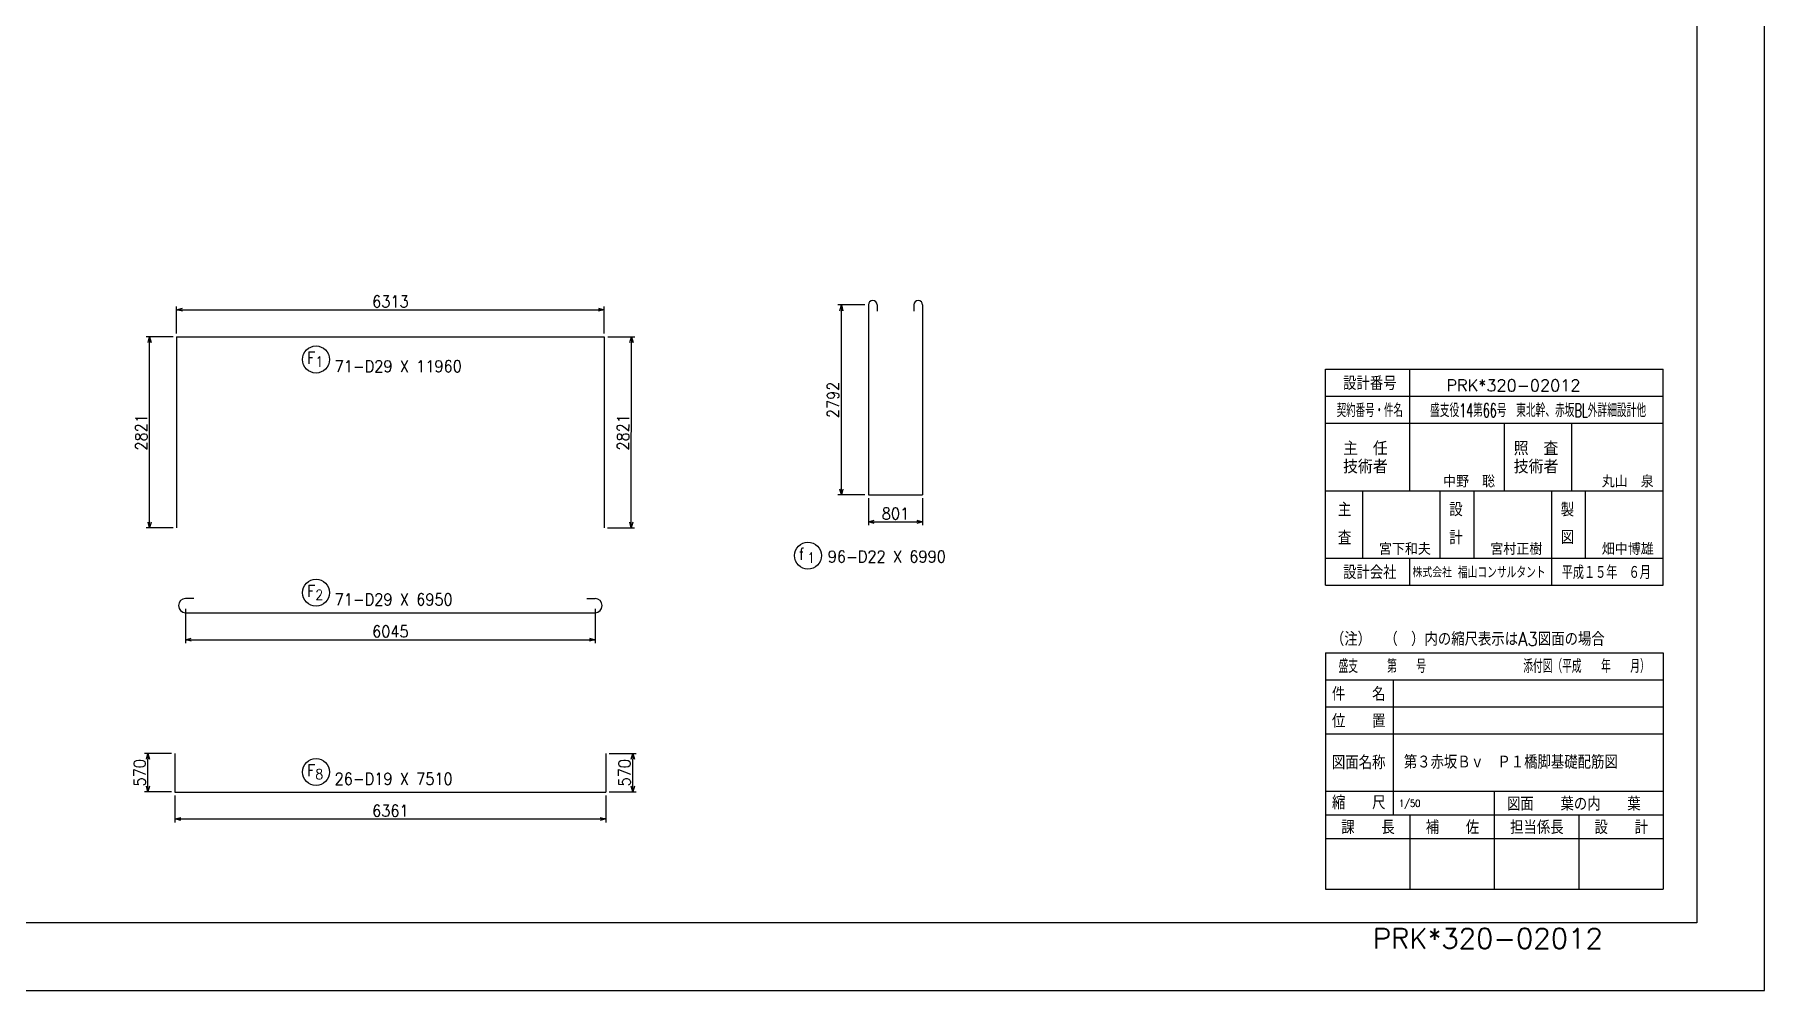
# Model space of a CAD drawing. Extents: x -859 to 41191, y 51716 to 81416.
# Drawn here: x 15574 to 41191, y 51716 to 65870 of the extents above; entities that cross this region are included whole.
import ezdxf
from ezdxf.enums import TextEntityAlignment as Align

# ---------------------------------------------------------------- set-up
doc = ezdxf.new("R2010")
doc.units = 0
doc.header["$LTSCALE"] = 300
doc.header["$MEASUREMENT"] = 0
doc.layers.get('0').update_dxf_attribs({"linetype": 'CONTINUOUS'})
doc.layers.get('DEFPOINTS').update_dxf_attribs({"linetype": 'CONTINUOUS'})
for name, color, linetype in [('タイトル', 3, 'CONTINUOUS'), ('基礎鉄筋縦', 2, 'CONTINUOUS'), ('寸法', 1, 'CONTINUOUS'), ('枠', 7, 'CONTINUOUS'), ('鉄筋材料', 3, 'CONTINUOUS'), ('ﾀｲﾄﾙ', 7, 'CONTINUOUS')]:
    doc.layers.add(name, color=color, linetype=linetype)
doc.styles.add('romans', font='ROMANS.shx', dxfattribs={"width": 0.9, "bigfont": 'EXTFONT.shx'})
doc.styles.get("Standard").update_dxf_attribs({"font": 'romans.shx', "bigfont": 'extfont.shx'})
doc.styles.add('STYLE1', font='romans.shx', dxfattribs={"bigfont": 'bigfont.shx'})
doc.styles.add('ｽﾀｲﾙ1', font='ROMANS.shx', dxfattribs={"bigfont": 'EXTFONT.shx'})
doc.dimstyles.new('ST-50', dxfattribs={"dimscale": 50, "dimtxt": 3.5, "dimasz": 1.7, "dimexe": 1, "dimexo": 1, "dimgap": 1, "dimtad": 0, "dimdec": 0, "dimzin": 0, "dimdsep": 46, "dimtxsty": 'romans', "dimblk": 'OPEN30', "dimcen": 1, "dimdle": 3, "dimclrd": 1, "dimclre": 1, "dimclrt": 3, "dimaunit": 1, "dimadec": 0, "dimazin": 0, "dimtfac": 1, "dimtdec": 0, "dimtmove": 2, "dimatfit": 3, "dimldrblk": 'OPEN30', "dimfxl": 0, "dimtvp": 0.7, "dimtolj": 1, "dimtzin": 0, "dimarcsym": 0})

# ---------------------------------------------------------------- blocks, each defined once
blk = doc.blocks.new('_Open30')
at = {"color": 0, "lineweight": -2}
for p, q in [((-1, 0.27), (0, 0)), ((0, 0), (-1, -0.27)), ((0, 0), (-1, 0))]:
    blk.add_line(p, q, dxfattribs=at)
blk = doc.blocks.new('*D48')
at = {"layer": 'DEFPOINTS', "color": 0, "linetype": 'Continuous'}
for p in [(24010, 61795), (17677, 61395), (24010, 61395)]:
    blk.add_point(p, dxfattribs=at)
at = {"layer": '寸法', "color": 1, "linetype": 'Continuous', "lineweight": -2}
for p, q in [((17677, 61445), (17677, 61845)), ((17762, 61795), (23925, 61795)), ((24010, 61445), (24010, 61845))]:
    blk.add_line(p, q, dxfattribs=at)
at = {"layer": '寸法', "color": 1, "linetype": 'Continuous', "lineweight": -2, "xscale": 85, "yscale": 85, "zscale": 85, "rotation": 180}
blk.add_blockref('_Open30', (17677, 61795), dxfattribs=at)
at = {"layer": '寸法', "color": 1, "linetype": 'Continuous', "lineweight": -2, "xscale": 85, "yscale": 85, "zscale": 85}
blk.add_blockref('_Open30', (24010, 61795), dxfattribs=at)
at = {"layer": '寸法', "color": 3, "linetype": 'Continuous', "insert": (20843, 61918), "char_height": 175, "attachment_point": 5, "style": 'romans'}
blk.add_mtext('\\A1;6313', dxfattribs=at)
blk = doc.blocks.new('*D49')
at = {"layer": 'DEFPOINTS', "color": 0, "linetype": 'Continuous'}
for p in [(17653, 54654), (24034, 54654), (24034, 54254)]:
    blk.add_point(p, dxfattribs=at)
at = {"layer": '寸法', "color": 1, "linetype": 'Continuous', "lineweight": -2}
for p, q in [((17653, 54604), (17653, 54204)), ((24034, 54604), (24034, 54204)), ((17738, 54254), (23949, 54254))]:
    blk.add_line(p, q, dxfattribs=at)
at = {"layer": '寸法', "color": 1, "linetype": 'Continuous', "lineweight": -2, "xscale": 85, "yscale": 85, "zscale": 85, "rotation": 180}
blk.add_blockref('_Open30', (17653, 54254), dxfattribs=at)
at = {"layer": '寸法', "color": 1, "linetype": 'Continuous', "lineweight": -2, "xscale": 85, "yscale": 85, "zscale": 85}
blk.add_blockref('_Open30', (24034, 54254), dxfattribs=at)
at = {"layer": '寸法', "color": 3, "linetype": 'Continuous', "insert": (20843, 54376), "char_height": 175, "attachment_point": 5, "style": 'romans'}
blk.add_mtext('\\A1;6361', dxfattribs=at)
blk = doc.blocks.new('*D50')
at = {"layer": 'DEFPOINTS', "color": 0, "linetype": 'Continuous'}
for p in [(17810, 57414), (23875, 57414), (23875, 56909)]:
    blk.add_point(p, dxfattribs=at)
at = {"layer": '寸法', "color": 1, "linetype": 'Continuous', "lineweight": -2}
for p, q in [((17810, 57364), (17810, 56859)), ((23875, 57364), (23875, 56859)), ((17895, 56909), (23790, 56909))]:
    blk.add_line(p, q, dxfattribs=at)
at = {"layer": '寸法', "color": 1, "linetype": 'Continuous', "lineweight": -2, "xscale": 85, "yscale": 85, "zscale": 85, "rotation": 180}
blk.add_blockref('_Open30', (17810, 56909), dxfattribs=at)
at = {"layer": '寸法', "color": 1, "linetype": 'Continuous', "lineweight": -2, "xscale": 85, "yscale": 85, "zscale": 85}
blk.add_blockref('_Open30', (23875, 56909), dxfattribs=at)
at = {"layer": '寸法', "color": 3, "linetype": 'Continuous', "insert": (20843, 57032), "char_height": 175, "attachment_point": 5, "style": 'romans'}
blk.add_mtext('\\A1;6045', dxfattribs=at)
blk = doc.blocks.new('*D72')
at = {"layer": 'DEFPOINTS', "color": 0, "linetype": 'Continuous'}
for p in [(17277, 61395), (17677, 61395), (17674, 58565)]:
    blk.add_point(p, dxfattribs=at)
at = {"layer": '寸法', "color": 1, "linetype": 'Continuous', "lineweight": -2}
for p, q in [((17627, 61395), (17227, 61395)), ((17277, 58650), (17277, 61310)), ((17624, 58565), (17227, 58565))]:
    blk.add_line(p, q, dxfattribs=at)
at = {"layer": '寸法', "color": 1, "linetype": 'Continuous', "lineweight": -2, "xscale": 85, "yscale": 85, "zscale": 85}
for p, rotation in [((17277, 61395), 90), ((17277, 58565), 270)]:
    blk.add_blockref('_Open30', p, dxfattribs=dict(at, rotation=rotation))
at = {"layer": '寸法', "color": 3, "linetype": 'Continuous', "insert": (17154, 59980), "char_height": 175, "attachment_point": 5, "rotation": 90, "style": 'romans'}
blk.add_mtext('\\A1;2821', dxfattribs=at)
blk = doc.blocks.new('*D73')
at = {"layer": 'DEFPOINTS', "color": 0, "linetype": 'Continuous'}
for p in [(17253, 55224), (17653, 55224), (17653, 54654)]:
    blk.add_point(p, dxfattribs=at)
at = {"layer": '寸法', "color": 1, "linetype": 'Continuous', "lineweight": -2}
for p, q in [((17603, 55224), (17203, 55224)), ((17253, 54739), (17253, 55139)), ((17603, 54654), (17203, 54654))]:
    blk.add_line(p, q, dxfattribs=at)
at = {"layer": '寸法', "color": 1, "linetype": 'Continuous', "lineweight": -2, "xscale": 85, "yscale": 85, "zscale": 85}
for p, rotation in [((17253, 55224), 90), ((17253, 54654), 270)]:
    blk.add_blockref('_Open30', p, dxfattribs=dict(at, rotation=rotation))
at = {"layer": '寸法', "color": 3, "linetype": 'Continuous', "insert": (17130, 54939), "char_height": 175, "attachment_point": 5, "rotation": 90, "style": 'romans'}
blk.add_mtext('\\A1;570', dxfattribs=at)
blk = doc.blocks.new('*D74')
at = {"layer": 'DEFPOINTS', "color": 0, "linetype": 'Continuous'}
for p in [(24012, 61395), (24413, 61394), (24010, 58565)]:
    blk.add_point(p, dxfattribs=at)
at = {"layer": '寸法', "color": 1, "linetype": 'Continuous', "lineweight": -2}
for p, q in [((24062, 61395), (24463, 61394)), ((24410, 58649), (24413, 61309)), ((24060, 58565), (24460, 58564))]:
    blk.add_line(p, q, dxfattribs=at)
at = {"layer": '寸法', "color": 1, "linetype": 'Continuous', "lineweight": -2, "xscale": 85, "yscale": 85, "zscale": 85}
for p, rotation in [((24413, 61394), 89.94742556462936), ((24410, 58564), 269.9474255646293)]:
    blk.add_blockref('_Open30', p, dxfattribs=dict(at, rotation=rotation))
at = {"layer": '寸法', "color": 3, "linetype": 'Continuous', "insert": (24289, 59980), "char_height": 175, "attachment_point": 5, "rotation": 89.9474, "style": 'romans'}
blk.add_mtext('\\A1;2821', dxfattribs=at)
blk = doc.blocks.new('*D75')
at = {"layer": 'DEFPOINTS', "color": 0, "linetype": 'Continuous'}
for p in [(24034, 55224), (24434, 55224), (24034, 54654)]:
    blk.add_point(p, dxfattribs=at)
at = {"layer": '寸法', "color": 1, "linetype": 'Continuous', "lineweight": -2}
for p, q in [((24084, 55224), (24484, 55224)), ((24434, 54739), (24434, 55139)), ((24084, 54654), (24484, 54654))]:
    blk.add_line(p, q, dxfattribs=at)
at = {"layer": '寸法', "color": 1, "linetype": 'Continuous', "lineweight": -2, "xscale": 85, "yscale": 85, "zscale": 85}
for p, rotation in [((24434, 55224), 90), ((24434, 54654), 270)]:
    blk.add_blockref('_Open30', p, dxfattribs=dict(at, rotation=rotation))
at = {"layer": '寸法', "color": 3, "linetype": 'Continuous', "insert": (24311, 54939), "char_height": 175, "attachment_point": 5, "rotation": 90, "style": 'romans'}
blk.add_mtext('\\A1;570', dxfattribs=at)
blk = doc.blocks.new('*D76')
at = {"layer": 'DEFPOINTS', "color": 0, "linetype": 'Continuous'}
for p in [(27521, 61866), (27921, 61866), (27921, 59054)]:
    blk.add_point(p, dxfattribs=at)
at = {"layer": '寸法', "color": 1, "linetype": 'Continuous', "lineweight": -2}
for p, q in [((27871, 61866), (27471, 61866)), ((27521, 59139), (27521, 61781)), ((27871, 59054), (27471, 59054))]:
    blk.add_line(p, q, dxfattribs=at)
at = {"layer": '寸法', "color": 1, "linetype": 'Continuous', "lineweight": -2, "xscale": 85, "yscale": 85, "zscale": 85}
for p, rotation in [((27521, 61866), 90), ((27521, 59054), 270)]:
    blk.add_blockref('_Open30', p, dxfattribs=dict(at, rotation=rotation))
at = {"layer": '寸法', "color": 3, "linetype": 'Continuous', "insert": (27398, 60460), "char_height": 175, "attachment_point": 5, "rotation": 90, "style": 'romans'}
blk.add_mtext('\\A1;2792', dxfattribs=at)
blk = doc.blocks.new('*D77')
at = {"layer": 'DEFPOINTS', "color": 0, "linetype": 'Continuous'}
for p in [(27921, 59054), (28725, 59054), (28725, 58654)]:
    blk.add_point(p, dxfattribs=at)
at = {"layer": '寸法', "color": 1, "linetype": 'Continuous', "lineweight": -2}
for p, q in [((27921, 59004), (27921, 58604)), ((28725, 59004), (28725, 58604)), ((28006, 58654), (28640, 58654))]:
    blk.add_line(p, q, dxfattribs=at)
at = {"layer": '寸法', "color": 1, "linetype": 'Continuous', "lineweight": -2, "xscale": 85, "yscale": 85, "zscale": 85, "rotation": 180}
blk.add_blockref('_Open30', (27921, 58654), dxfattribs=at)
at = {"layer": '寸法', "color": 1, "linetype": 'Continuous', "lineweight": -2, "xscale": 85, "yscale": 85, "zscale": 85}
blk.add_blockref('_Open30', (28725, 58654), dxfattribs=at)
at = {"layer": '寸法', "color": 3, "linetype": 'Continuous', "insert": (28323, 58776), "char_height": 175, "attachment_point": 5, "style": 'romans'}
blk.add_mtext('\\A1;801', dxfattribs=at)

msp = doc.modelspace()

# ---------------------------------------------------------------- linework, layer by layer
at = {"layer": '基礎鉄筋縦', "color": 2, "linetype": 'Continuous'}
for p, q in [((27921, 61865.6), (27921, 59053.6)), ((28053, 61865.6), (28053, 61772.6)), ((28593, 61865.6), (28593, 61772.6)), ((28725, 61865.6), (28725, 59053.6)), ((27921, 59053.6), (28725, 59053.6))]:
    msp.add_line(p, q, dxfattribs=at)
at = {"layer": '基礎鉄筋縦'}
for p, q in [((17674.2, 61395.8), (17674.2, 58565.4)), ((17676.8, 61395.3), (24009.8, 61395.3)), ((24009.8, 61395.3), (24009.8, 58564.9)), ((17932.3, 57518.4), (17810.3, 57518.4)), ((23753.3, 57518.4), (23875.3, 57518.4)), ((17810.3, 57309.4), (23875.3, 57309.4)), ((17652.8, 55223.6), (17652.8, 54653.6)), ((24033.8, 55223.6), (24033.8, 54653.6))]:
    msp.add_line(p, q, dxfattribs=at)
at = {"layer": '基礎鉄筋縦', "linetype": 'Continuous'}
msp.add_line((17652.8, 54653.6), (24033.8, 54653.6), dxfattribs=at)
at = {"layer": '基礎鉄筋縦', "color": 2, "linetype": 'Continuous'}
for centre in [(27987, 61865.6), (28659, 61865.6)]:
    msp.add_arc(centre, 66, 0, 180, dxfattribs=at)
at = {"layer": '基礎鉄筋縦'}
for centre, start, end in [((17810.3, 57413.9), 90, 270), ((23875.3, 57413.9), 270, 90)]:
    msp.add_arc(centre, 104.5, start, end, dxfattribs=at)
at = {"layer": '寸法'}
msp.add_line((17810.3, 56909.4), (23875.3, 56909.4), dxfattribs=at)
at = {"layer": '枠', "color": 1, "linetype": 'Continuous', "flags": 128}
msp.add_lwpolyline([(-859.4, 81415.6), (-859.4, 51715.6), (41190.6, 51715.6), (41190.6, 81415.6), (-859.4, 81415.6)], dxfattribs=at)
at = {"layer": '枠', "color": 2, "linetype": 'Continuous', "flags": 128}
msp.add_lwpolyline([(640.6, 52715.6), (640.6, 80415.6), (40190.6, 80415.6), (40190.6, 52715.6), (640.6, 52715.6)], dxfattribs=at)
at = {"layer": '鉄筋材料', "color": 1, "linetype": 'Continuous'}
for centre in [(19742.1, 61058.5), (27026.2, 58154.4), (19742.1, 57605.3), (19742.1, 54949.5)]:
    msp.add_circle(centre, 200, dxfattribs=at)
at = {"layer": 'ﾀｲﾄﾙ', "color": 3, "linetype": 'Continuous'}
for p, q in [((34690.6, 60915.6), (39690.6, 60915.6)), ((34690.6, 57715.6), (34690.6, 60915.6)), ((35940.6, 59115.6), (35940.6, 60915.6)), ((39690.6, 57715.6), (39690.6, 60915.6)), ((34690.6, 60515.6), (39690.6, 60515.6)), ((34690.6, 60115.6), (39690.6, 60115.6)), ((37340.6, 59115.6), (37340.6, 60115.6)), ((38340.6, 59115.6), (38340.6, 60115.6)), ((34690.6, 59115.6), (39690.6, 59115.6)), ((35240.6, 59115.6), (35240.6, 58115.6)), ((36390.6, 58115.6), (36390.6, 59115.6)), ((36890.6, 58115.6), (36890.6, 59115.6)), ((38040.6, 57715.6), (38040.6, 59115.6)), ((38540.6, 58115.6), (38540.6, 59115.6)), ((34690.6, 58115.6), (39690.6, 58115.6)), ((35940.6, 57715.6), (35940.6, 58115.6)), ((34690.6, 57715.6), (39690.6, 57715.6)), ((34690.6, 56715.6), (34690.6, 53215.6)), ((34690.6, 56715.6), (39690.6, 56715.6)), ((39690.6, 56715.6), (39690.6, 53215.6)), ((34690.6, 56315.6), (39690.6, 56315.6)), ((35690.6, 56315.6), (35690.6, 54315.6)), ((34690.6, 55915.6), (39690.6, 55915.6)), ((34690.6, 55515.6), (39690.6, 55515.6)), ((34690.6, 54665.6), (39690.6, 54665.6)), ((37190.6, 54665.6), (37190.6, 53215.6)), ((34690.6, 54315.6), (39690.6, 54315.6)), ((35940.6, 54315.6), (35940.6, 53215.6)), ((38440.6, 54315.6), (38440.6, 53215.6)), ((34690.6, 53965.6), (39690.6, 53965.6)), ((34690.6, 53215.6), (39690.6, 53215.6))]:
    msp.add_line(p, q, dxfattribs=at)

# ---------------------------------------------------------------- texts
at = {"layer": 'タイトル', "color": 3}
msp.add_text('PRK*320-02012', height=300, dxfattribs=at).set_placement((35390.6, 52334.8))
at = {"layer": '鉄筋材料', "color": 3, "style": 'ｽﾀｲﾙ1', "width": 0.9}
for s, height, p in [('F', 175, (19607.6, 60996)), ('1', 150, (19732.6, 60952.3)), ('f', 175, (26891.8, 58091.9)), ('1', 150, (27016.8, 58048.2)), ('F', 175, (19607.6, 57542.8)), ('2', 150, (19732.6, 57499.1)), ('F', 175, (19607.6, 54887)), ('8', 150, (19732.6, 54843.3))]:
    msp.add_text(s, height=height, dxfattribs=at).set_placement(p)
at = {"layer": '鉄筋材料', "style": 'romans', "width": 0.9}
for s, p in [('71-D29 X 11960', (20017.1, 60871)), ('96-D22 X 6990', (27319.7, 58052.5)), ('71-D29 X 6950', (20017.1, 57417.8)), ('26-D19 X 7510', (20017.1, 54762))]:
    msp.add_text(s, height=175, dxfattribs=at).set_placement(p)
at = {"layer": 'ﾀｲﾄﾙ', "color": 3, "ltscale": 100, "style": 'STYLE1'}
for s, height, width, p in [('設計番号', 200, 0.9, (35347.1, 60715.6)), ('契約番号・件名', 200, 0.5, (35347.1, 60315.6)), ('盛支役14第66号\u3000東北幹、赤坂BL外詳細設計他', 200, 0.6, (37838.8, 60315.6)), ('主', 200, 0.9, (34973.4, 58843.8)), ('設', 200, 0.9, (36623.4, 58843.8)), ('製', 200, 0.9, (38273.4, 58843.8)), ('査', 200, 0.9, (34973.4, 58429)), ('計', 200, 0.9, (36623.4, 58429)), ('図', 200, 0.9, (38273.4, 58429)), ('設計会社', 200, 0.9, (35347.1, 57915.6)), ('株式会社', 150, 0.75, (36271.4, 57915.6)), ('福山コンサルタント', 175, 0.75, (37301, 57915.6)), ('平成１５年\u3000６月', 200, 0.75, (38849, 57915.6))]:
    msp.add_text(s, height=height, dxfattribs=dict(at, width=width)).set_placement(p, align=Align.MIDDLE)
for s, height, p in [('PRK*320-02012', 175, (37473.8, 60675.3)), ('主\u3000任', 200, (35281.6, 59750.6)), ('照\u3000査', 200, (37808.8, 59750.6)), ('技術者', 200, (35281.6, 59480.7)), ('技術者', 200, (37808.8, 59480.7)), ('中野\u3000聡', 175, (36816.7, 59261.5)), ('丸山\u3000泉', 175, (39166.7, 59261.5)), ('宮下和夫', 175, (35866.7, 58261.5)), ('宮村正樹', 175, (37516.7, 58261.5)), ('畑中博雄', 175, (39166.7, 58261.5))]:
    msp.add_text(s, height=height, dxfattribs=at).set_placement(p, align=Align.MIDDLE)
for s, height, width, p in [('（注）\u3000（\u3000）内の縮尺表示はA3図面の場合', 200, 0.9, (34771, 56818.3)), ('盛支\u3000\u3000\u3000第\u3000\u3000号\u3000\u3000\u3000\u3000\u3000\u3000\u3000\u3000\u3000\u3000添付図（平成\u3000\u3000年\u3000\u3000月）', 200, 0.6, (34883.8, 56417)), ('件\u3000\u3000名', 200, 0.9, (34786.6, 56003.9)), ('位\u3000\u3000置', 200, 0.9, (34786.6, 55603.9)), ('図面名称', 200, 0.9, (34786.6, 54990.8)), ('第３赤坂Ｂｖ\u3000Ｐ１橋脚基礎配筋図', 200, 0.9, (35850.6, 54997.4)), ('縮\u3000\u3000尺', 200, 0.9, (34786.6, 54397.3)), ('図面\u3000\u3000葉の内\u3000\u3000葉', 200, 0.9, (37378.7, 54377.4)), ('1/50 ', 100, 0.9, (35779.9, 54436.3)), ('課\u3000\u3000長', 200, 0.9, (34925.2, 54030.5)), ('補\u3000\u3000佐', 200, 0.9, (36175.2, 54030.5)), ('担当係長', 200, 0.9, (37425.2, 54030.5)), ('設\u3000\u3000計', 200, 0.9, (38675.2, 54030.5))]:
    msp.add_text(s, height=height, dxfattribs=dict(at, width=width)).set_placement(p)

# ---------------------------------------------------------------- dimensions: what is measured, and where the dimension line sits
at = {"layer": '寸法', "linetype": 'Continuous'}
for base, p1, p2, text, picture, middle in [((24009.8, 61795.3), (17676.8, 61395.3), (24009.8, 61395.3), '6313', '*D48', (20843.3, 61917.8)), ((28725, 58653.6), (27921, 59053.6), (28725, 59053.6), '801', '*D77', (28323, 58776.1)), ((23875.3, 56909.4), (17810.3, 57413.9), (23875.3, 57413.9), '6045', '*D50', (20842.8, 57031.9)), ((24033.8, 54253.6), (17652.8, 54653.6), (24033.8, 54653.6), '6361', '*D49', (20843.3, 54376.1))]:
    dim = msp.add_linear_dim(base=base, p1=p1, p2=p2, text=text, dimstyle='ST-50', dxfattribs=at)
    dim.commit()
    dim.dimension.update_dxf_attribs({"geometry": picture, "text_midpoint": middle})
for base, p1, p2, text, picture, middle in [((27521, 61865.6), (27921, 59053.6), (27921, 61865.6), '2792', '*D76', (27398.5, 60459.6)), ((17276.8, 61395.3), (17674.2, 58565.4), (17676.8, 61395.3), '2821', '*D72', (17154.3, 59980.4))]:
    dim = msp.add_linear_dim(base=base, p1=p1, p2=p2, angle=90, text=text, dimstyle='ST-50', dxfattribs=at)
    dim.commit()
    dim.dimension.update_dxf_attribs({"geometry": picture, "text_midpoint": middle})
dim = msp.add_aligned_dim(p1=(24009.8, 58564.9), p2=(24012.4, 61394.8), distance=-400.4, text='2821', dimstyle='ST-50', dxfattribs=at)
dim.commit()
dim.dimension.update_dxf_attribs({"geometry": '*D74', "text_midpoint": (24289, 59979.6)})
for base, p1, p2, picture, middle in [((17252.8, 55223.6), (17652.8, 54653.6), (17652.8, 55223.6), '*D73', (17130.3, 54938.6)), ((24433.8, 55223.6), (24033.8, 54653.6), (24033.8, 55223.6), '*D75', (24311.3, 54938.6))]:
    dim = msp.add_linear_dim(base=base, p1=p1, p2=p2, angle=90, dimstyle='ST-50', dxfattribs=at)
    dim.commit()
    dim.dimension.update_dxf_attribs({"geometry": picture, "text_midpoint": middle})

doc.saveas('drawing.dxf')
